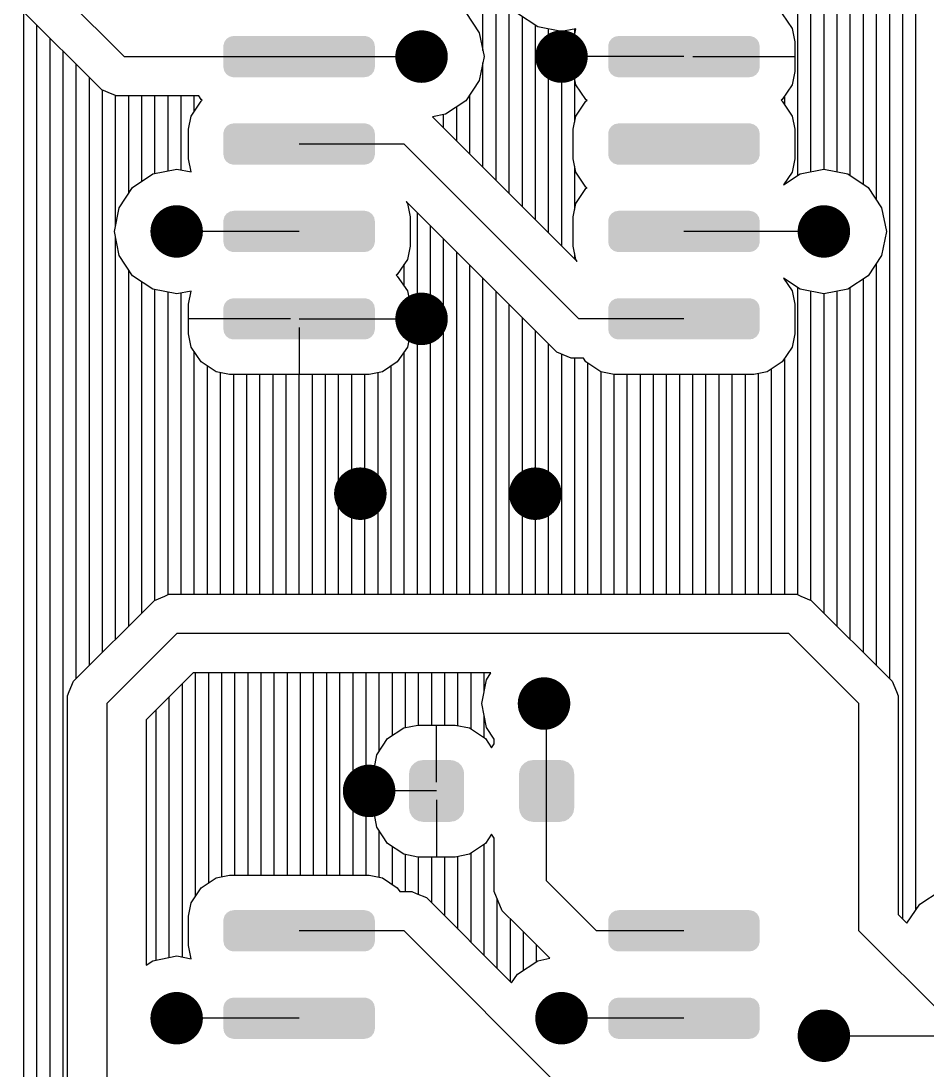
# Model space of a CAD drawing. Extents: x 295 to 953, y 10 to 290.
# Drawn here: x 532.02 to 553.73, y 197.67 to 222.82 of the extents above; entities that cross this region are included whole.
import ezdxf

# ---------------------------------------------------------------- set-up
doc = ezdxf.new("R2010")
doc.units = 0
doc.header["$LTSCALE"] = 5
doc.header["$MEASUREMENT"] = 0
doc.layers.get('0').update_dxf_attribs({"linetype": 'CONTINUOUS', "lineweight": 25})
doc.layers.add('DV-INT-A3_TOP', color=10, linetype='CONTINUOUS')

msp = doc.modelspace()

# ---------------------------------------------------------------- linework, layer by layer
at = {"const_width": 0.629}
for points in [[(541.302, 221.966, 1), (541.931, 221.966, 1)], [(544.655, 221.966, 1), (545.284, 221.966, 1)], [(535.435, 217.775, 1), (536.063, 217.775, 1)], [(550.942, 217.775, 1), (551.57, 217.775, 1)], [(541.302, 215.68, 1), (541.931, 215.68, 1)], [(539.835, 211.489, 1), (540.464, 211.489, 1)], [(544.026, 211.489, 1), (544.655, 211.489, 1)], [(544.236, 206.459, 1), (544.865, 206.459, 1)], [(540.045, 204.364, 1), (540.674, 204.364, 1)], [(535.435, 198.916, 1), (536.063, 198.916, 1)], [(544.655, 198.916, 1), (545.284, 198.916, 1)], [(550.942, 198.496, 1), (551.57, 198.496, 1)]]:
    msp.add_lwpolyline(points, format="xyb", close=True, dxfattribs=at)
for points in [[(536.869, 222.237), (536.888, 222.302), (540.493, 222.237), (540.481, 222.302)], [(536.888, 222.302), (536.894, 222.324), (540.481, 222.302), (540.468, 222.324)], [(536.894, 222.324), (536.936, 222.38), (540.468, 222.324), (540.433, 222.38)], [(536.936, 222.38), (536.949, 222.396), (540.433, 222.38), (540.411, 222.396)], [(536.949, 222.396), (537.011, 222.434), (540.411, 222.396), (540.361, 222.434)], [(537.011, 222.434), (537.026, 222.444), (540.361, 222.434), (540.328, 222.444)], [(537.026, 222.444), (537.109, 222.459), (540.328, 222.444), (540.274, 222.459)], [(537.109, 222.459), (537.115, 222.461), (540.274, 222.459), (540.25, 222.461)], [(546.089, 222.237), (546.108, 222.302), (549.713, 222.237), (549.701, 222.302)], [(546.108, 222.302), (546.115, 222.324), (549.701, 222.302), (549.688, 222.324)], [(546.115, 222.324), (546.157, 222.38), (549.688, 222.324), (549.653, 222.38)], [(546.157, 222.38), (546.169, 222.396), (549.653, 222.38), (549.631, 222.396)], [(546.169, 222.396), (546.231, 222.434), (549.631, 222.396), (549.581, 222.434)], [(546.231, 222.434), (546.246, 222.444), (549.581, 222.434), (549.548, 222.444)], [(546.246, 222.444), (546.33, 222.459), (549.548, 222.444), (549.494, 222.459)], [(546.33, 222.459), (546.336, 222.461), (549.494, 222.459), (549.47, 222.461)], [(536.868, 222.213), (536.869, 222.237), (540.498, 222.213), (540.493, 222.237)], [(536.868, 221.719), (536.868, 222.213), (540.498, 221.719), (540.498, 222.213)], [(546.088, 222.213), (546.089, 222.237), (549.718, 222.213), (549.713, 222.237)], [(546.088, 221.719), (546.088, 222.213), (549.718, 221.719), (549.718, 222.213)], [(536.873, 221.695), (536.868, 221.719), (540.496, 221.695), (540.498, 221.719)], [(536.885, 221.63), (536.873, 221.695), (540.478, 221.63), (540.496, 221.695)], [(536.898, 221.608), (536.885, 221.63), (540.471, 221.608), (540.478, 221.63)], [(536.932, 221.553), (536.898, 221.608), (540.429, 221.553), (540.471, 221.608)], [(536.954, 221.536), (536.932, 221.553), (540.417, 221.536), (540.429, 221.553)], [(546.093, 221.695), (546.088, 221.719), (549.717, 221.695), (549.718, 221.719)], [(546.105, 221.63), (546.093, 221.695), (549.698, 221.63), (549.717, 221.695)], [(546.118, 221.608), (546.105, 221.63), (549.692, 221.608), (549.698, 221.63)], [(546.153, 221.553), (546.118, 221.608), (549.649, 221.553), (549.692, 221.608)], [(546.175, 221.536), (546.153, 221.553), (549.637, 221.536), (549.649, 221.553)], [(537.005, 221.498), (536.954, 221.536), (540.355, 221.498), (540.417, 221.536)], [(537.038, 221.488), (537.005, 221.498), (540.339, 221.488), (540.355, 221.498)], [(537.092, 221.473), (537.038, 221.488), (540.256, 221.473), (540.339, 221.488)], [(537.115, 221.472), (537.092, 221.473), (540.25, 221.472), (540.256, 221.473)], [(546.225, 221.498), (546.175, 221.536), (549.575, 221.498), (549.637, 221.536)], [(546.258, 221.488), (546.225, 221.498), (549.56, 221.488), (549.575, 221.498)], [(546.312, 221.473), (546.258, 221.488), (549.477, 221.473), (549.56, 221.488)], [(546.336, 221.472), (546.312, 221.473), (549.47, 221.472), (549.477, 221.473)], [(536.894, 220.229), (536.936, 220.284), (540.468, 220.229), (540.433, 220.284)], [(536.936, 220.284), (536.949, 220.301), (540.433, 220.284), (540.411, 220.301)], [(536.949, 220.301), (537.011, 220.339), (540.411, 220.301), (540.361, 220.339)], [(537.011, 220.339), (537.026, 220.348), (540.361, 220.339), (540.328, 220.348)], [(537.026, 220.348), (537.109, 220.364), (540.328, 220.348), (540.274, 220.364)], [(537.109, 220.364), (537.115, 220.365), (540.274, 220.364), (540.25, 220.365)], [(546.115, 220.229), (546.157, 220.284), (549.688, 220.229), (549.653, 220.284)], [(546.157, 220.284), (546.169, 220.301), (549.653, 220.284), (549.631, 220.301)], [(546.169, 220.301), (546.231, 220.339), (549.631, 220.301), (549.581, 220.339)], [(546.231, 220.339), (546.246, 220.348), (549.581, 220.339), (549.548, 220.348)], [(546.246, 220.348), (546.33, 220.364), (549.548, 220.348), (549.494, 220.364)], [(546.33, 220.364), (546.336, 220.365), (549.494, 220.364), (549.47, 220.365)], [(536.868, 220.118), (536.869, 220.141), (540.498, 220.118), (540.493, 220.141)], [(536.868, 219.623), (536.868, 220.118), (540.498, 219.623), (540.498, 220.118)], [(536.869, 220.141), (536.888, 220.207), (540.493, 220.141), (540.481, 220.207)], [(536.888, 220.207), (536.894, 220.229), (540.481, 220.207), (540.468, 220.229)], [(546.088, 220.118), (546.089, 220.141), (549.718, 220.118), (549.713, 220.141)], [(546.088, 219.623), (546.088, 220.118), (549.718, 219.623), (549.718, 220.118)], [(546.089, 220.141), (546.108, 220.207), (549.713, 220.141), (549.701, 220.207)], [(546.108, 220.207), (546.115, 220.229), (549.701, 220.207), (549.688, 220.229)], [(536.873, 219.6), (536.868, 219.623), (540.496, 219.6), (540.498, 219.623)], [(536.885, 219.534), (536.873, 219.6), (540.478, 219.534), (540.496, 219.6)], [(536.898, 219.513), (536.885, 219.534), (540.471, 219.513), (540.478, 219.534)], [(546.093, 219.6), (546.088, 219.623), (549.717, 219.6), (549.718, 219.623)], [(546.105, 219.534), (546.093, 219.6), (549.698, 219.534), (549.717, 219.6)], [(546.118, 219.513), (546.105, 219.534), (549.692, 219.513), (549.698, 219.534)], [(536.932, 219.457), (536.898, 219.513), (540.429, 219.457), (540.471, 219.513)], [(536.954, 219.44), (536.932, 219.457), (540.417, 219.44), (540.429, 219.457)], [(537.005, 219.402), (536.954, 219.44), (540.355, 219.402), (540.417, 219.44)], [(537.038, 219.393), (537.005, 219.402), (540.339, 219.393), (540.355, 219.402)], [(537.092, 219.377), (537.038, 219.393), (540.256, 219.377), (540.339, 219.393)], [(537.115, 219.376), (537.092, 219.377), (540.25, 219.376), (540.256, 219.377)], [(546.153, 219.457), (546.118, 219.513), (549.649, 219.457), (549.692, 219.513)], [(546.175, 219.44), (546.153, 219.457), (549.637, 219.44), (549.649, 219.457)], [(546.225, 219.402), (546.175, 219.44), (549.575, 219.402), (549.637, 219.44)], [(546.258, 219.393), (546.225, 219.402), (549.56, 219.393), (549.575, 219.402)], [(546.312, 219.377), (546.258, 219.393), (549.477, 219.377), (549.56, 219.393)], [(546.336, 219.376), (546.312, 219.377), (549.47, 219.376), (549.477, 219.377)], [(537.026, 218.253), (537.109, 218.268), (540.328, 218.253), (540.274, 218.268)], [(537.109, 218.268), (537.115, 218.27), (540.274, 218.268), (540.25, 218.27)], [(546.246, 218.253), (546.33, 218.268), (549.548, 218.253), (549.494, 218.268)], [(546.33, 218.268), (546.336, 218.27), (549.494, 218.268), (549.47, 218.27)], [(536.868, 218.022), (536.869, 218.046), (540.498, 218.022), (540.493, 218.046)], [(536.868, 217.528), (536.868, 218.022), (540.498, 217.528), (540.498, 218.022)], [(536.869, 218.046), (536.888, 218.111), (540.493, 218.046), (540.481, 218.111)], [(536.888, 218.111), (536.894, 218.133), (540.481, 218.111), (540.468, 218.133)], [(536.894, 218.133), (536.936, 218.189), (540.468, 218.133), (540.433, 218.189)], [(536.936, 218.189), (536.949, 218.205), (540.433, 218.189), (540.411, 218.205)], [(536.949, 218.205), (537.011, 218.243), (540.411, 218.205), (540.361, 218.243)], [(537.011, 218.243), (537.026, 218.253), (540.361, 218.243), (540.328, 218.253)], [(546.088, 218.022), (546.089, 218.046), (549.718, 218.022), (549.713, 218.046)], [(546.088, 217.528), (546.088, 218.022), (549.718, 217.528), (549.718, 218.022)], [(546.089, 218.046), (546.108, 218.111), (549.713, 218.046), (549.701, 218.111)], [(546.108, 218.111), (546.115, 218.133), (549.701, 218.111), (549.688, 218.133)], [(546.115, 218.133), (546.157, 218.189), (549.688, 218.133), (549.653, 218.189)], [(546.157, 218.189), (546.169, 218.205), (549.653, 218.189), (549.631, 218.205)], [(546.169, 218.205), (546.231, 218.243), (549.631, 218.205), (549.581, 218.243)], [(546.231, 218.243), (546.246, 218.253), (549.581, 218.243), (549.548, 218.253)], [(536.873, 217.504), (536.868, 217.528), (540.496, 217.504), (540.498, 217.528)], [(546.093, 217.504), (546.088, 217.528), (549.717, 217.504), (549.718, 217.528)], [(536.885, 217.439), (536.873, 217.504), (540.478, 217.439), (540.496, 217.504)], [(536.898, 217.417), (536.885, 217.439), (540.471, 217.417), (540.478, 217.439)], [(536.932, 217.362), (536.898, 217.417), (540.429, 217.362), (540.471, 217.417)], [(536.954, 217.345), (536.932, 217.362), (540.417, 217.345), (540.429, 217.362)], [(537.005, 217.307), (536.954, 217.345), (540.355, 217.307), (540.417, 217.345)], [(537.038, 217.297), (537.005, 217.307), (540.339, 217.297), (540.355, 217.307)], [(537.092, 217.282), (537.038, 217.297), (540.256, 217.282), (540.339, 217.297)], [(537.115, 217.281), (537.092, 217.282), (540.25, 217.281), (540.256, 217.282)], [(546.105, 217.439), (546.093, 217.504), (549.698, 217.439), (549.717, 217.504)], [(546.118, 217.417), (546.105, 217.439), (549.692, 217.417), (549.698, 217.439)], [(546.153, 217.362), (546.118, 217.417), (549.649, 217.362), (549.692, 217.417)], [(546.175, 217.345), (546.153, 217.362), (549.637, 217.345), (549.649, 217.362)], [(546.225, 217.307), (546.175, 217.345), (549.575, 217.307), (549.637, 217.345)], [(546.258, 217.297), (546.225, 217.307), (549.56, 217.297), (549.575, 217.307)], [(546.312, 217.282), (546.258, 217.297), (549.477, 217.282), (549.56, 217.297)], [(546.336, 217.281), (546.312, 217.282), (549.47, 217.281), (549.477, 217.282)], [(536.869, 215.95), (536.888, 216.016), (540.493, 215.95), (540.481, 216.016)], [(536.888, 216.016), (536.894, 216.038), (540.481, 216.016), (540.468, 216.038)], [(536.894, 216.038), (536.936, 216.093), (540.468, 216.038), (540.433, 216.093)], [(536.936, 216.093), (536.949, 216.11), (540.433, 216.093), (540.411, 216.11)], [(536.949, 216.11), (537.011, 216.148), (540.411, 216.11), (540.361, 216.148)], [(537.011, 216.148), (537.026, 216.157), (540.361, 216.148), (540.328, 216.157)], [(537.026, 216.157), (537.109, 216.173), (540.328, 216.157), (540.274, 216.173)], [(537.109, 216.173), (537.115, 216.174), (540.274, 216.173), (540.25, 216.174)], [(546.089, 215.95), (546.108, 216.016), (549.713, 215.95), (549.701, 216.016)], [(546.108, 216.016), (546.115, 216.038), (549.701, 216.016), (549.688, 216.038)], [(546.115, 216.038), (546.157, 216.093), (549.688, 216.038), (549.653, 216.093)], [(546.157, 216.093), (546.169, 216.11), (549.653, 216.093), (549.631, 216.11)], [(546.169, 216.11), (546.231, 216.148), (549.631, 216.11), (549.581, 216.148)], [(546.231, 216.148), (546.246, 216.157), (549.581, 216.148), (549.548, 216.157)], [(546.246, 216.157), (546.33, 216.173), (549.548, 216.157), (549.494, 216.173)], [(546.33, 216.173), (546.336, 216.174), (549.494, 216.173), (549.47, 216.174)], [(536.868, 215.927), (536.869, 215.95), (540.498, 215.927), (540.493, 215.95)], [(536.868, 215.432), (536.868, 215.927), (540.498, 215.432), (540.498, 215.927)], [(546.088, 215.927), (546.089, 215.95), (549.718, 215.927), (549.713, 215.95)], [(546.088, 215.432), (546.088, 215.927), (549.718, 215.432), (549.718, 215.927)], [(536.873, 215.409), (536.868, 215.432), (540.496, 215.409), (540.498, 215.432)], [(536.885, 215.343), (536.873, 215.409), (540.478, 215.343), (540.496, 215.409)], [(536.898, 215.322), (536.885, 215.343), (540.471, 215.322), (540.478, 215.343)], [(536.932, 215.266), (536.898, 215.322), (540.429, 215.266), (540.471, 215.322)], [(536.954, 215.249), (536.932, 215.266), (540.417, 215.249), (540.429, 215.266)], [(546.093, 215.409), (546.088, 215.432), (549.717, 215.409), (549.718, 215.432)], [(546.105, 215.343), (546.093, 215.409), (549.698, 215.343), (549.717, 215.409)], [(546.118, 215.322), (546.105, 215.343), (549.692, 215.322), (549.698, 215.343)], [(546.153, 215.266), (546.118, 215.322), (549.649, 215.266), (549.692, 215.322)], [(546.175, 215.249), (546.153, 215.266), (549.637, 215.249), (549.649, 215.266)], [(537.005, 215.211), (536.954, 215.249), (540.355, 215.211), (540.417, 215.249)], [(537.038, 215.202), (537.005, 215.211), (540.339, 215.202), (540.355, 215.211)], [(537.092, 215.186), (537.038, 215.202), (540.256, 215.186), (540.339, 215.202)], [(537.115, 215.185), (537.092, 215.186), (540.25, 215.185), (540.256, 215.186)], [(546.225, 215.211), (546.175, 215.249), (549.575, 215.211), (549.637, 215.249)], [(546.258, 215.202), (546.225, 215.211), (549.56, 215.202), (549.575, 215.211)], [(546.312, 215.186), (546.258, 215.202), (549.477, 215.186), (549.56, 215.202)], [(546.336, 215.185), (546.312, 215.186), (549.47, 215.185), (549.477, 215.186)], [(541.336, 204.88), (541.377, 204.963), (542.62, 204.88), (542.575, 204.963)], [(541.377, 204.963), (541.386, 204.972), (542.575, 204.963), (542.57, 204.972)], [(541.386, 204.972), (541.45, 205.038), (542.57, 204.972), (542.502, 205.038)], [(541.45, 205.038), (541.463, 205.045), (542.502, 205.038), (542.495, 205.045)], [(541.463, 205.045), (541.543, 205.086), (542.495, 205.045), (542.408, 205.086)], [(541.543, 205.086), (541.564, 205.09), (542.408, 205.086), (542.4, 205.09)], [(541.564, 205.09), (541.646, 205.103), (542.4, 205.09), (542.308, 205.103)], [(541.646, 205.103), (541.646, 205.106), (542.308, 205.103), (542.308, 205.106)], [(543.972, 204.88), (544.013, 204.963), (545.256, 204.88), (545.212, 204.963)], [(544.013, 204.963), (544.022, 204.972), (545.212, 204.963), (545.207, 204.972)], [(544.022, 204.972), (544.086, 205.038), (545.207, 204.972), (545.138, 205.038)], [(544.086, 205.038), (544.099, 205.045), (545.138, 205.038), (545.131, 205.045)], [(544.099, 205.045), (544.179, 205.086), (545.131, 205.045), (545.044, 205.086)], [(544.179, 205.086), (544.2, 205.09), (545.044, 205.086), (545.036, 205.09)], [(544.2, 205.09), (544.282, 205.103), (545.036, 205.09), (544.944, 205.103)], [(544.282, 205.103), (544.282, 205.106), (544.944, 205.103), (544.944, 205.106)], [(541.317, 204.777), (541.331, 204.869), (542.637, 204.777), (542.621, 204.869)], [(541.317, 204.775), (541.317, 204.777), (542.637, 204.775), (542.637, 204.777)], [(541.317, 203.953), (541.317, 204.775), (542.637, 203.953), (542.637, 204.775)], [(541.331, 204.869), (541.336, 204.88), (542.621, 204.869), (542.62, 204.88)], [(543.953, 204.777), (543.967, 204.869), (545.273, 204.777), (545.258, 204.869)], [(543.953, 204.775), (543.953, 204.777), (545.273, 204.775), (545.273, 204.777)], [(543.953, 203.953), (543.953, 204.775), (545.273, 203.953), (545.273, 204.775)], [(543.967, 204.869), (543.972, 204.88), (545.258, 204.869), (545.256, 204.88)], [(541.317, 203.951), (541.317, 203.953), (542.637, 203.951), (542.637, 203.953)], [(541.333, 203.859), (541.317, 203.951), (542.623, 203.859), (542.637, 203.951)], [(543.953, 203.951), (543.953, 203.953), (545.273, 203.951), (545.273, 203.953)], [(543.969, 203.859), (543.953, 203.951), (545.259, 203.859), (545.273, 203.951)], [(541.334, 203.848), (541.333, 203.859), (542.618, 203.848), (542.623, 203.859)], [(541.378, 203.765), (541.334, 203.848), (542.577, 203.765), (542.618, 203.848)], [(541.383, 203.755), (541.378, 203.765), (542.568, 203.755), (542.577, 203.765)], [(541.452, 203.69), (541.383, 203.755), (542.504, 203.69), (542.568, 203.755)], [(541.459, 203.683), (541.452, 203.69), (542.491, 203.683), (542.504, 203.69)], [(541.546, 203.641), (541.459, 203.683), (542.411, 203.641), (542.491, 203.683)], [(543.971, 203.848), (543.969, 203.859), (545.254, 203.848), (545.259, 203.859)], [(544.015, 203.765), (543.971, 203.848), (545.213, 203.765), (545.254, 203.848)], [(544.02, 203.755), (544.015, 203.765), (545.204, 203.755), (545.213, 203.765)], [(544.088, 203.69), (544.02, 203.755), (545.14, 203.69), (545.204, 203.755)], [(544.095, 203.683), (544.088, 203.69), (545.127, 203.683), (545.14, 203.69)], [(544.183, 203.641), (544.095, 203.683), (545.048, 203.641), (545.127, 203.683)], [(541.554, 203.638), (541.546, 203.641), (542.39, 203.638), (542.411, 203.641)], [(541.646, 203.625), (541.554, 203.638), (542.308, 203.625), (542.39, 203.638)], [(541.646, 203.622), (541.646, 203.625), (542.308, 203.622), (542.308, 203.625)], [(544.19, 203.638), (544.183, 203.641), (545.026, 203.638), (545.048, 203.641)], [(544.282, 203.625), (544.19, 203.638), (544.944, 203.625), (545.026, 203.638)], [(544.282, 203.622), (544.282, 203.625), (544.944, 203.622), (544.944, 203.625)], [(536.894, 201.369), (536.936, 201.425), (540.468, 201.369), (540.433, 201.425)], [(536.936, 201.425), (536.949, 201.441), (540.433, 201.425), (540.411, 201.441)], [(536.949, 201.441), (537.011, 201.479), (540.411, 201.441), (540.361, 201.479)], [(537.011, 201.479), (537.026, 201.489), (540.361, 201.479), (540.328, 201.489)], [(537.026, 201.489), (537.109, 201.504), (540.328, 201.489), (540.274, 201.504)], [(537.109, 201.504), (537.115, 201.506), (540.274, 201.504), (540.25, 201.506)], [(546.115, 201.369), (546.157, 201.425), (549.688, 201.369), (549.653, 201.425)], [(546.157, 201.425), (546.169, 201.441), (549.653, 201.425), (549.631, 201.441)], [(546.169, 201.441), (546.231, 201.479), (549.631, 201.441), (549.581, 201.479)], [(546.231, 201.479), (546.246, 201.489), (549.581, 201.479), (549.548, 201.489)], [(546.246, 201.489), (546.33, 201.504), (549.548, 201.489), (549.494, 201.504)], [(546.33, 201.504), (546.336, 201.506), (549.494, 201.504), (549.47, 201.506)], [(536.868, 201.258), (536.869, 201.282), (540.498, 201.258), (540.493, 201.282)], [(536.868, 200.764), (536.868, 201.258), (540.498, 200.764), (540.498, 201.258)], [(536.869, 201.282), (536.888, 201.347), (540.493, 201.282), (540.481, 201.347)], [(536.888, 201.347), (536.894, 201.369), (540.481, 201.347), (540.468, 201.369)], [(546.088, 201.258), (546.089, 201.282), (549.718, 201.258), (549.713, 201.282)], [(546.088, 200.764), (546.088, 201.258), (549.718, 200.764), (549.718, 201.258)], [(546.089, 201.282), (546.108, 201.347), (549.713, 201.282), (549.701, 201.347)], [(546.108, 201.347), (546.115, 201.369), (549.701, 201.347), (549.688, 201.369)], [(536.873, 200.74), (536.868, 200.764), (540.496, 200.74), (540.498, 200.764)], [(536.885, 200.675), (536.873, 200.74), (540.478, 200.675), (540.496, 200.74)], [(536.898, 200.653), (536.885, 200.675), (540.471, 200.653), (540.478, 200.675)], [(546.093, 200.74), (546.088, 200.764), (549.717, 200.74), (549.718, 200.764)], [(546.105, 200.675), (546.093, 200.74), (549.698, 200.675), (549.717, 200.74)], [(546.118, 200.653), (546.105, 200.675), (549.692, 200.653), (549.698, 200.675)], [(536.932, 200.598), (536.898, 200.653), (540.429, 200.598), (540.471, 200.653)], [(536.954, 200.581), (536.932, 200.598), (540.417, 200.581), (540.429, 200.598)], [(537.005, 200.543), (536.954, 200.581), (540.355, 200.543), (540.417, 200.581)], [(537.038, 200.533), (537.005, 200.543), (540.339, 200.533), (540.355, 200.543)], [(537.092, 200.518), (537.038, 200.533), (540.256, 200.518), (540.339, 200.533)], [(537.115, 200.517), (537.092, 200.518), (540.25, 200.517), (540.256, 200.518)], [(546.153, 200.598), (546.118, 200.653), (549.649, 200.598), (549.692, 200.653)], [(546.175, 200.581), (546.153, 200.598), (549.637, 200.581), (549.649, 200.598)], [(546.225, 200.543), (546.175, 200.581), (549.575, 200.543), (549.637, 200.581)], [(546.258, 200.533), (546.225, 200.543), (549.56, 200.533), (549.575, 200.543)], [(546.312, 200.518), (546.258, 200.533), (549.477, 200.518), (549.56, 200.533)], [(546.336, 200.517), (546.312, 200.518), (549.47, 200.517), (549.477, 200.518)], [(537.026, 199.393), (537.109, 199.409), (540.328, 199.393), (540.274, 199.409)], [(537.109, 199.409), (537.115, 199.41), (540.274, 199.409), (540.25, 199.41)], [(546.246, 199.393), (546.33, 199.409), (549.548, 199.393), (549.494, 199.409)], [(546.33, 199.409), (546.336, 199.41), (549.494, 199.409), (549.47, 199.41)], [(536.868, 199.163), (536.869, 199.186), (540.498, 199.163), (540.493, 199.186)], [(536.868, 198.668), (536.868, 199.163), (540.498, 198.668), (540.498, 199.163)], [(536.869, 199.186), (536.888, 199.252), (540.493, 199.186), (540.481, 199.252)], [(536.888, 199.252), (536.894, 199.274), (540.481, 199.252), (540.468, 199.274)], [(536.894, 199.274), (536.936, 199.329), (540.468, 199.274), (540.433, 199.329)], [(536.936, 199.329), (536.949, 199.346), (540.433, 199.329), (540.411, 199.346)], [(536.949, 199.346), (537.011, 199.384), (540.411, 199.346), (540.361, 199.384)], [(537.011, 199.384), (537.026, 199.393), (540.361, 199.384), (540.328, 199.393)], [(546.088, 199.163), (546.089, 199.186), (549.718, 199.163), (549.713, 199.186)], [(546.088, 198.668), (546.088, 199.163), (549.718, 198.668), (549.718, 199.163)], [(546.089, 199.186), (546.108, 199.252), (549.713, 199.186), (549.701, 199.252)], [(546.108, 199.252), (546.115, 199.274), (549.701, 199.252), (549.688, 199.274)], [(546.115, 199.274), (546.157, 199.329), (549.688, 199.274), (549.653, 199.329)], [(546.157, 199.329), (546.169, 199.346), (549.653, 199.329), (549.631, 199.346)], [(546.169, 199.346), (546.231, 199.384), (549.631, 199.346), (549.581, 199.384)], [(546.231, 199.384), (546.246, 199.393), (549.581, 199.384), (549.548, 199.393)], [(536.873, 198.645), (536.868, 198.668), (540.496, 198.645), (540.498, 198.668)], [(546.093, 198.645), (546.088, 198.668), (549.717, 198.645), (549.718, 198.668)], [(536.885, 198.579), (536.873, 198.645), (540.478, 198.579), (540.496, 198.645)], [(536.898, 198.558), (536.885, 198.579), (540.471, 198.558), (540.478, 198.579)], [(536.932, 198.502), (536.898, 198.558), (540.429, 198.502), (540.471, 198.558)], [(536.954, 198.485), (536.932, 198.502), (540.417, 198.485), (540.429, 198.502)], [(537.005, 198.447), (536.954, 198.485), (540.355, 198.447), (540.417, 198.485)], [(537.038, 198.438), (537.005, 198.447), (540.339, 198.438), (540.355, 198.447)], [(537.092, 198.422), (537.038, 198.438), (540.256, 198.422), (540.339, 198.438)], [(537.115, 198.421), (537.092, 198.422), (540.25, 198.421), (540.256, 198.422)], [(546.105, 198.579), (546.093, 198.645), (549.698, 198.579), (549.717, 198.645)], [(546.118, 198.558), (546.105, 198.579), (549.692, 198.558), (549.698, 198.579)], [(546.153, 198.502), (546.118, 198.558), (549.649, 198.502), (549.692, 198.558)], [(546.175, 198.485), (546.153, 198.502), (549.637, 198.485), (549.649, 198.502)], [(546.225, 198.447), (546.175, 198.485), (549.575, 198.447), (549.637, 198.485)], [(546.258, 198.438), (546.225, 198.447), (549.56, 198.438), (549.575, 198.447)], [(546.312, 198.422), (546.258, 198.438), (549.477, 198.422), (549.56, 198.438)], [(546.336, 198.421), (546.312, 198.422), (549.47, 198.421), (549.477, 198.422)]]:
    msp.add_solid(points)
at = {"layer": 'DV-INT-A3_TOP', "color": 7}
for p, q in [((550.631, 219.116), (550.631, 243.445)), ((550.946, 219.204), (550.946, 243.445)), ((551.26, 219.267), (551.26, 243.445)), ((551.574, 219.204), (551.574, 243.445)), ((551.889, 219.116), (551.889, 243.445)), ((552.203, 218.907), (552.203, 243.445)), ((552.517, 218.529), (552.517, 243.445)), ((552.832, 207.059), (552.832, 243.445)), ((553.146, 201.296), (553.146, 243.445)), ((553.46, 201.506), (553.46, 243.445)), ((543.402, 219.003), (543.402, 229.095)), ((543.088, 222.109), (543.088, 228.106)), ((532.815, 223.642), (534.492, 221.966)), ((543.716, 218.689), (543.716, 223.299)), ((533.96, 221.166), (532.019, 223.106)), ((532.086, 170.522), (532.086, 223.039)), ((542.677, 223.022), (543, 222.536)), ((544.399, 222.679), (543.913, 223.001)), ((544.031, 218.374), (544.031, 222.926)), ((550.254, 222.993), (550.497, 222.637)), ((532.401, 170.522), (532.401, 222.725)), ((544.345, 218.06), (544.345, 222.716)), ((544.969, 222.565), (544.399, 222.679)), ((544.659, 217.746), (544.659, 222.628)), ((545.313, 222.632), (544.969, 222.565)), ((544.974, 217.431), (544.974, 222.565)), ((545.25, 222.318), (545.313, 222.632)), ((545.288, 222.49), (545.288, 222.628)), ((550.497, 222.637), (550.56, 222.318)), ((532.715, 170.522), (532.715, 222.41)), ((543, 222.536), (543.113, 221.966)), ((545.25, 221.61), (545.25, 222.318)), ((550.56, 222.318), (550.56, 221.61)), ((533.029, 170.522), (533.029, 222.096)), ((534.492, 221.966), (538.683, 221.966)), ((538.683, 221.966), (541.617, 221.966)), ((543.113, 221.966), (543, 221.392)), ((543.088, 219.317), (543.088, 221.819)), ((547.903, 221.966), (544.969, 221.966)), ((547.693, 221.966), (545.25, 221.966)), ((548.113, 221.966), (550.56, 221.966)), ((533.344, 207.059), (533.344, 221.782)), ((545.313, 221.291), (545.25, 221.61)), ((550.56, 221.61), (550.497, 221.291)), ((533.658, 207.373), (533.658, 221.467)), ((543, 221.392), (542.677, 220.906)), ((545.288, 220.394), (545.288, 221.438)), ((545.556, 220.935), (545.313, 221.291)), ((550.497, 221.291), (550.254, 220.935)), ((534.207, 221.065), (533.96, 221.166)), ((533.972, 207.687), (533.972, 221.161)), ((534.307, 221.023), (534.207, 221.065)), ((542.773, 219.632), (542.773, 221.048)), ((534.286, 217.918), (534.286, 221.031)), ((534.68, 221.023), (534.307, 221.023)), ((534.601, 218.689), (534.601, 221.023)), ((536.277, 221.023), (534.68, 221.023)), ((534.915, 218.978), (534.915, 221.023)), ((535.229, 219.162), (535.229, 221.023)), ((535.544, 219.225), (535.544, 221.023)), ((535.858, 219.246), (535.858, 221.023)), ((536.093, 220.541), (536.336, 220.897)), ((536.172, 220.654), (536.172, 221.023)), ((536.336, 220.935), (536.277, 221.023)), ((536.361, 220.918), (536.336, 220.935)), ((536.336, 220.897), (536.361, 220.918)), ((542.677, 220.906), (542.191, 220.583)), ((545.313, 220.541), (545.556, 220.897)), ((545.581, 220.918), (545.556, 220.935)), ((545.556, 220.897), (545.581, 220.918)), ((550.254, 220.935), (550.229, 220.918)), ((550.229, 220.918), (550.254, 220.897)), ((550.254, 220.897), (550.497, 220.541)), ((550.317, 220.809), (550.317, 221.023)), ((536.03, 220.223), (536.093, 220.541)), ((542.191, 220.583), (541.881, 220.52)), ((542.145, 220.26), (542.145, 220.575)), ((542.459, 219.946), (542.459, 220.759)), ((545.25, 220.223), (545.313, 220.541)), ((550.497, 220.541), (550.56, 220.223)), ((541.881, 220.52), (545.347, 217.054)), ((536.03, 219.514), (536.03, 220.223)), ((545.25, 219.514), (545.25, 220.223)), ((550.56, 220.223), (550.56, 219.514)), ((541.197, 219.871), (538.683, 219.871)), ((545.388, 215.68), (541.197, 219.871)), ((536.093, 219.2), (536.03, 219.514)), ((545.313, 219.196), (545.25, 219.514)), ((545.288, 218.299), (545.288, 219.343)), ((550.56, 219.514), (550.497, 219.196)), ((534.693, 218.831), (535.179, 219.154)), ((535.179, 219.154), (535.749, 219.267)), ((535.749, 219.267), (536.093, 219.2)), ((545.556, 218.84), (545.313, 219.196)), ((550.497, 219.196), (550.292, 218.89)), ((550.292, 218.89), (550.686, 219.154)), ((550.686, 219.154), (551.256, 219.267)), ((551.256, 219.267), (551.83, 219.154)), ((551.83, 219.154), (552.316, 218.831)), ((534.37, 218.345), (534.693, 218.831)), ((545.313, 218.446), (545.556, 218.802)), ((545.581, 218.823), (545.556, 218.84)), ((545.556, 218.802), (545.581, 218.823)), ((550.317, 218.907), (550.317, 218.928)), ((552.316, 218.831), (552.639, 218.345)), ((534.257, 217.775), (534.37, 218.345)), ((544.856, 214.879), (541.244, 218.492)), ((541.244, 218.492), (541.277, 218.446)), ((541.277, 218.446), (541.34, 218.127)), ((545.25, 218.127), (545.313, 218.446)), ((552.639, 218.345), (552.752, 217.775)), ((541.34, 218.127), (541.34, 217.419)), ((541.516, 209.079), (541.516, 218.219)), ((545.25, 217.419), (545.25, 218.127)), ((534.37, 217.201), (534.257, 217.775)), ((538.683, 217.775), (535.749, 217.775)), ((541.83, 209.079), (541.83, 217.905)), ((551.256, 217.775), (547.903, 217.775)), ((552.752, 217.775), (552.639, 217.201)), ((534.286, 208.002), (534.286, 217.628)), ((542.145, 209.079), (542.145, 217.591)), ((541.34, 217.419), (541.277, 217.1)), ((542.459, 209.079), (542.459, 217.276)), ((545.313, 217.1), (545.25, 217.419)), ((534.693, 216.715), (534.37, 217.201)), ((541.277, 217.1), (541.034, 216.744)), ((545.288, 217.117), (545.288, 217.247)), ((545.347, 217.054), (545.313, 217.1)), ((552.639, 217.201), (552.316, 216.715)), ((552.517, 207.373), (552.517, 217.017)), ((534.601, 208.316), (534.601, 216.857)), ((541.202, 216.463), (541.202, 216.987)), ((542.773, 209.079), (542.773, 216.962)), ((535.179, 216.392), (534.693, 216.715)), ((534.915, 208.63), (534.915, 216.568)), ((541.034, 216.744), (541.009, 216.727)), ((541.009, 216.727), (541.034, 216.706)), ((541.034, 216.706), (541.277, 216.35)), ((543.088, 209.079), (543.088, 216.648)), ((550.686, 216.392), (550.292, 216.656)), ((550.292, 216.656), (550.497, 216.35)), ((550.317, 216.618), (550.317, 216.639)), ((552.316, 216.715), (551.83, 216.392)), ((552.203, 207.687), (552.203, 216.639)), ((535.749, 216.279), (535.179, 216.392)), ((535.229, 208.936), (535.229, 216.384)), ((535.544, 209.066), (535.544, 216.321)), ((536.093, 216.346), (535.749, 216.279)), ((535.858, 209.079), (535.858, 216.3)), ((536.03, 216.032), (536.093, 216.346)), ((541.277, 216.35), (541.34, 216.032)), ((543.402, 209.079), (543.402, 216.333)), ((550.497, 216.35), (550.56, 216.032)), ((550.631, 209.066), (550.631, 216.43)), ((551.256, 216.279), (550.686, 216.392)), ((550.946, 208.936), (550.946, 216.342)), ((551.83, 216.392), (551.256, 216.279)), ((551.26, 208.63), (551.26, 216.279)), ((551.574, 208.316), (551.574, 216.342)), ((551.889, 208.002), (551.889, 216.43)), ((536.03, 215.323), (536.03, 216.032)), ((541.34, 216.032), (541.34, 215.323)), ((543.716, 209.079), (543.716, 216.019)), ((550.56, 216.032), (550.56, 215.323)), ((538.473, 215.68), (536.03, 215.68)), ((538.683, 215.68), (541.197, 215.68)), ((538.892, 215.68), (541.34, 215.68)), ((541.197, 215.68), (541.617, 215.68)), ((544.031, 209.079), (544.031, 215.705)), ((547.903, 215.68), (545.388, 215.68)), ((536.093, 215.005), (536.03, 215.323)), ((538.683, 215.47), (538.683, 214.343)), ((541.34, 215.323), (541.277, 215.005)), ((544.345, 209.079), (544.345, 215.39)), ((550.56, 215.323), (550.497, 215.005)), ((536.336, 214.649), (536.093, 215.005)), ((541.277, 215.005), (541.034, 214.649)), ((544.659, 209.079), (544.659, 215.076)), ((550.497, 215.005), (550.254, 214.649)), ((536.172, 209.079), (536.172, 214.892)), ((541.202, 209.079), (541.202, 214.892)), ((545.103, 214.779), (544.856, 214.879)), ((544.974, 209.079), (544.974, 214.829)), ((545.204, 214.737), (545.103, 214.779)), ((536.692, 214.406), (536.336, 214.649)), ((536.487, 209.079), (536.487, 214.548)), ((541.034, 214.649), (540.678, 214.406)), ((540.887, 209.079), (540.887, 214.548)), ((545.497, 214.737), (545.204, 214.737)), ((545.288, 209.079), (545.288, 214.737)), ((545.556, 214.649), (545.497, 214.737)), ((545.912, 214.406), (545.556, 214.649)), ((545.602, 209.079), (545.602, 214.615)), ((550.254, 214.649), (549.898, 214.406)), ((550.317, 209.079), (550.317, 214.737)), ((537.011, 214.343), (536.692, 214.406)), ((536.801, 209.079), (536.801, 214.385)), ((540.359, 214.343), (537.011, 214.343)), ((537.115, 209.079), (537.115, 214.343)), ((537.43, 209.079), (537.43, 214.343)), ((537.744, 209.079), (537.744, 214.343)), ((538.058, 209.079), (538.058, 214.343)), ((538.373, 209.079), (538.373, 214.343)), ((538.687, 209.079), (538.687, 214.343)), ((539.001, 209.079), (539.001, 214.343)), ((539.316, 209.079), (539.316, 214.343)), ((539.63, 209.079), (539.63, 214.343)), ((539.944, 209.079), (539.944, 214.343)), ((540.259, 209.079), (540.259, 214.343)), ((540.678, 214.406), (540.359, 214.343)), ((540.573, 209.079), (540.573, 214.385)), ((546.231, 214.343), (545.912, 214.406)), ((545.917, 209.079), (545.917, 214.406)), ((546.231, 209.079), (546.231, 214.343)), ((549.579, 214.343), (546.231, 214.343)), ((546.545, 209.079), (546.545, 214.343)), ((546.859, 209.079), (546.859, 214.343)), ((547.174, 209.079), (547.174, 214.343)), ((547.488, 209.079), (547.488, 214.343)), ((547.802, 209.079), (547.802, 214.343)), ((548.117, 209.079), (548.117, 214.343)), ((548.431, 209.079), (548.431, 214.343)), ((548.745, 209.079), (548.745, 214.343)), ((549.06, 209.079), (549.06, 214.343)), ((549.374, 209.079), (549.374, 214.343)), ((549.898, 214.406), (549.579, 214.343)), ((549.688, 209.079), (549.688, 214.364)), ((550.003, 209.079), (550.003, 214.477)), ((535.217, 208.932), (535.464, 209.033)), ((535.464, 209.033), (535.565, 209.079)), ((535.565, 209.079), (550.606, 209.079)), ((550.606, 209.079), (550.707, 209.033)), ((550.707, 209.033), (550.954, 208.932)), ((533.276, 206.992), (535.217, 208.932)), ((550.954, 208.932), (552.895, 206.992)), ((535.749, 208.136), (534.073, 206.459)), ((550.418, 208.136), (535.749, 208.136)), ((552.094, 206.459), (550.418, 208.136)), ((533.176, 206.744), (533.276, 206.992)), ((536.143, 207.193), (535.016, 206.065)), ((543.276, 207.193), (536.143, 207.193)), ((536.202, 201.841), (536.202, 207.193)), ((536.516, 202.159), (536.516, 207.193)), ((536.83, 202.306), (536.83, 207.193)), ((537.145, 202.344), (537.145, 207.193)), ((537.459, 202.344), (537.459, 207.193)), ((537.773, 202.344), (537.773, 207.193)), ((538.088, 202.344), (538.088, 207.193)), ((538.402, 202.344), (538.402, 207.193)), ((538.716, 202.344), (538.716, 207.193)), ((539.031, 202.344), (539.031, 207.193)), ((539.345, 202.344), (539.345, 207.193)), ((539.659, 202.344), (539.659, 207.193)), ((539.974, 202.344), (539.974, 207.193)), ((540.288, 202.344), (540.288, 207.193)), ((540.602, 205.315), (540.602, 207.193)), ((540.917, 205.692), (540.917, 207.193)), ((541.231, 205.881), (541.231, 207.193)), ((541.545, 205.944), (541.545, 207.193)), ((541.86, 205.944), (541.86, 207.193)), ((542.174, 205.944), (542.174, 207.193)), ((542.488, 205.927), (542.488, 207.193)), ((542.803, 205.847), (542.803, 207.193)), ((543.058, 206.459), (543.171, 207.029)), ((543.117, 206.757), (543.117, 207.193)), ((543.171, 207.029), (543.276, 207.193)), ((552.895, 206.992), (552.995, 206.744)), ((533.13, 206.644), (533.176, 206.744)), ((535.887, 200.382), (535.887, 206.937)), ((552.995, 206.744), (553.037, 206.644)), ((533.13, 193.698), (533.13, 206.644)), ((534.073, 206.459), (534.073, 193.886)), ((535.573, 200.374), (535.573, 206.623)), ((543.171, 205.885), (543.058, 206.459)), ((544.613, 206.397), (544.55, 206.459)), ((552.094, 201.011), (552.094, 206.459)), ((553.037, 206.644), (553.037, 201.401)), ((535.259, 200.311), (535.259, 206.308)), ((544.613, 204.364), (544.613, 206.397)), ((535.016, 206.065), (535.016, 200.19)), ((543.117, 205.638), (543.117, 206.158)), ((540.803, 205.617), (541.189, 205.873)), ((541.189, 205.873), (541.529, 205.944)), ((541.529, 205.944), (542.421, 205.944)), ((541.977, 204.573), (541.977, 205.944)), ((542.421, 205.944), (542.761, 205.873)), ((542.761, 205.873), (543.146, 205.617)), ((543.356, 205.604), (543.171, 205.885)), ((540.544, 205.231), (540.803, 205.617)), ((543.146, 205.617), (543.293, 205.395)), ((543.293, 205.395), (543.356, 205.491)), ((543.356, 205.491), (543.356, 205.604)), ((540.477, 204.888), (540.544, 205.231)), ((540.477, 203.836), (540.477, 204.888)), ((541.977, 204.364), (540.359, 204.364)), ((541.767, 204.364), (540.477, 204.364)), ((544.613, 202.206), (544.613, 204.364)), ((541.977, 204.154), (541.977, 202.78)), ((540.544, 203.492), (540.477, 203.836)), ((540.803, 203.107), (540.544, 203.492)), ((540.602, 202.294), (540.602, 203.408)), ((543.293, 203.329), (543.146, 203.107)), ((543.356, 203.232), (543.293, 203.329)), ((543.356, 201.954), (543.356, 203.232)), ((541.189, 202.851), (540.803, 203.107)), ((540.917, 202.117), (540.917, 203.031)), ((543.146, 203.107), (542.761, 202.851)), ((543.117, 200.424), (543.117, 203.086)), ((541.529, 202.78), (541.189, 202.851)), ((541.231, 201.954), (541.231, 202.843)), ((542.421, 202.78), (541.529, 202.78)), ((541.545, 201.887), (541.545, 202.78)), ((541.86, 201.682), (541.86, 202.78)), ((542.174, 201.367), (542.174, 202.78)), ((542.761, 202.851), (542.421, 202.78)), ((542.488, 201.053), (542.488, 202.796)), ((542.803, 200.739), (542.803, 202.876)), ((536.336, 202.038), (536.692, 202.281)), ((536.692, 202.281), (537.011, 202.344)), ((537.011, 202.344), (540.359, 202.344)), ((540.359, 202.344), (540.678, 202.281)), ((540.678, 202.281), (541.034, 202.038)), ((545.808, 201.011), (544.613, 202.206)), ((536.093, 201.682), (536.336, 202.038)), ((541.034, 202.038), (541.093, 201.954)), ((541.093, 201.954), (541.386, 201.954)), ((541.386, 201.954), (541.487, 201.908)), ((543.549, 201.493), (543.356, 201.954)), ((553.553, 201.648), (554.039, 201.971)), ((536.03, 201.363), (536.093, 201.682)), ((541.487, 201.908), (541.734, 201.807)), ((541.734, 201.807), (543.775, 199.766)), ((543.431, 200.11), (543.431, 201.778)), ((543.905, 201.137), (543.549, 201.493)), ((553.247, 201.191), (553.553, 201.648)), ((536.03, 200.655), (536.03, 201.363)), ((543.746, 199.796), (543.746, 201.296)), ((553.037, 201.401), (553.247, 201.191)), ((541.197, 201.011), (538.683, 201.011)), ((545.388, 196.82), (541.197, 201.011)), ((544.689, 200.353), (543.905, 201.137)), ((544.06, 200.068), (544.06, 200.982)), ((547.903, 201.011), (545.808, 201.011)), ((554.19, 198.916), (552.094, 201.011)), ((544.374, 200.278), (544.374, 200.667)), ((536.093, 200.341), (536.03, 200.655)), ((535.016, 200.19), (535.179, 200.294)), ((535.179, 200.294), (535.749, 200.408)), ((535.749, 200.408), (536.093, 200.341)), ((543.913, 199.972), (544.399, 200.294)), ((544.399, 200.294), (544.689, 200.353)), ((543.775, 199.766), (543.913, 199.972)), ((538.683, 198.916), (535.749, 198.916)), ((547.903, 198.916), (544.969, 198.916)), ((551.256, 198.496), (643.039, 198.496))]:
    msp.add_line(p, q, dxfattribs=at)

doc.saveas('drawing.dxf')
